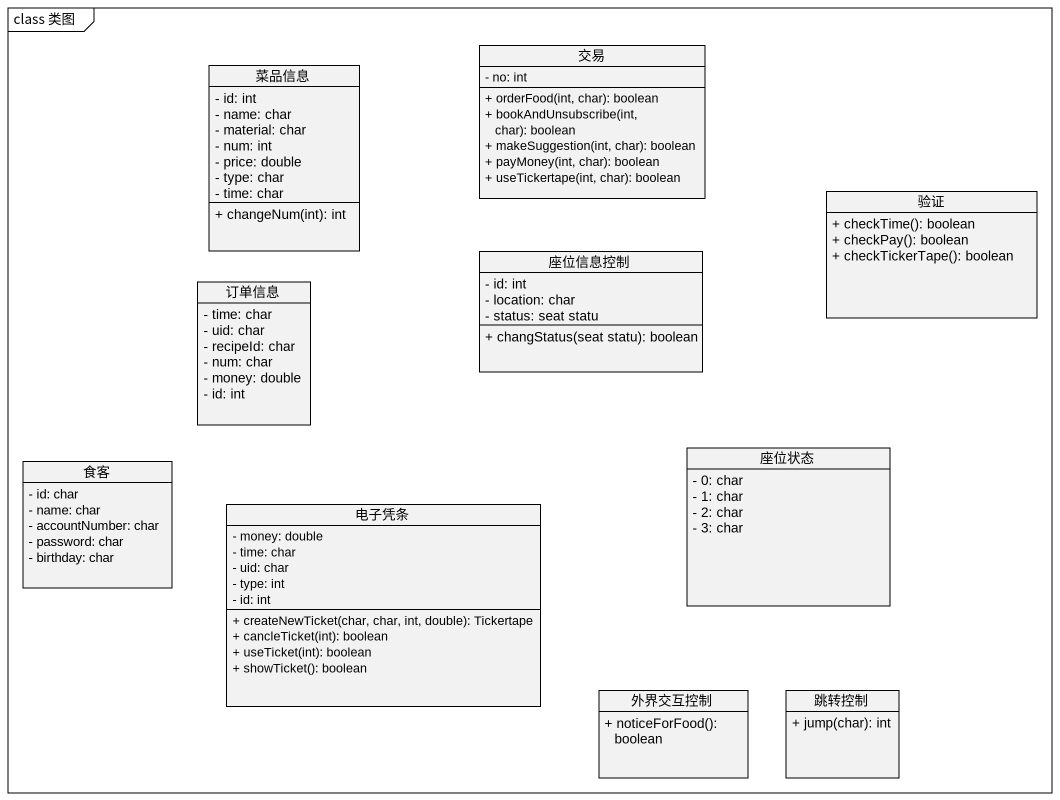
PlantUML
@startuml
mainframe class 类图
hide circle
hide empty members
skinparam classAttributeIconSize 0
class 交易 {
  - no: int
  + orderFood(int, char): boolean
  + bookAndUnsubscribe(int, char): boolean
  + makeSuggestion(int, char): boolean
  + payMoney(int, char): boolean
  + useTickertape(int, char): boolean
}
class 菜品信息 {
  - id: int
  - name: char
  - material: char
  - num: int
  - price: double
  - type: char
  - time: char
  + changeNum(int): int
}
class 验证 {
  + checkTime(): boolean
  + checkPay(): boolean
  + checkTickerTape(): boolean
}
class 订单信息 {
  - time: char
  - uid: char
  - recipeId: char
  - num: char
  - money: double
  - id: int
}
class 座位信息控制 {
  - id: int
  - location: char
  - status: seat statu
  + changStatus(seat statu): boolean
}
class 座位状态 {
  - 0: char
  - 1: char
  - 2: char
  - 3: char
}
class 食客 {
  - id: char
  - name: char
  - accountNumber: char
  - password: char
  - birthday: char
}
class 电子凭条 {
  - money: double
  - time: char
  - uid: char
  - type: int
  - id: int
  + createNewTicket(char, char, int, double): Tickertape
  + cancleTicket(int): boolean
  + useTicket(int): boolean
  + showTicket(): boolean
}
class 外界交互控制 {
  + noticeForFood(): boolean
}
class 跳转控制 {
  + jump(char): int
}
@enduml
